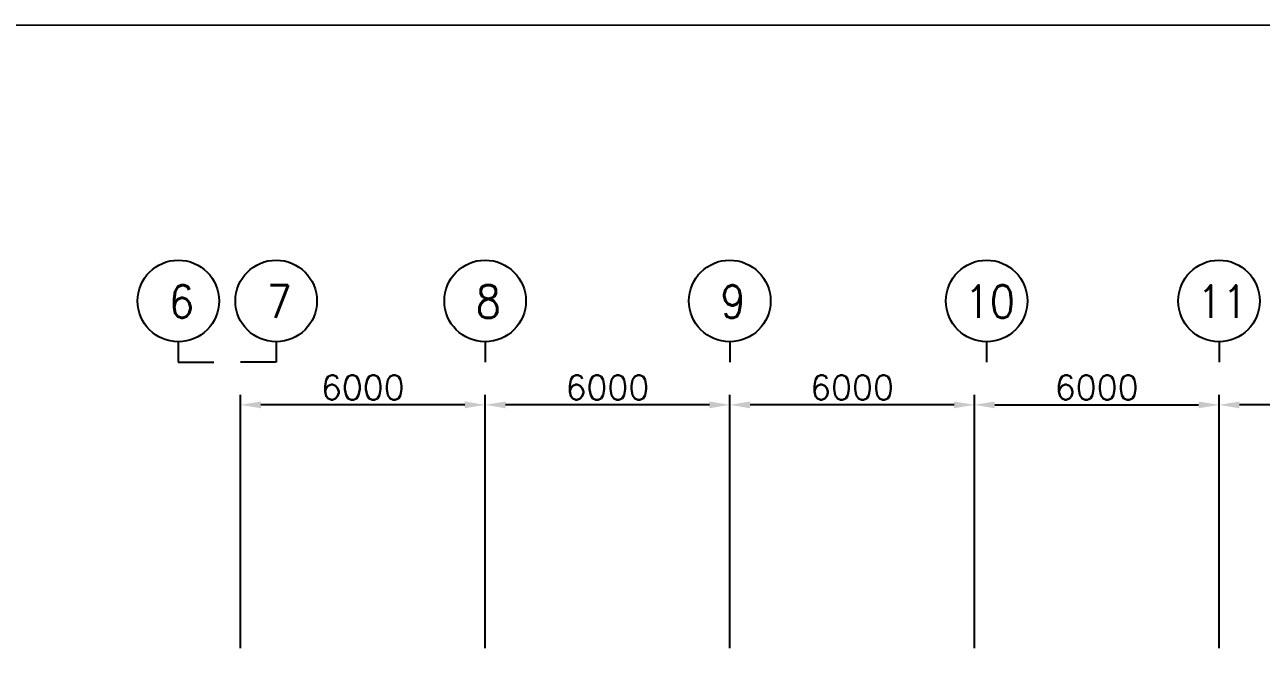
# Model space of a CAD drawing. Extents: x -59767 to 1106559, y -1290 to 1129522.
# Drawn here: x 596748 to 627075, y 469293 to 484710 of the extents above; entities that cross this region are included whole.
import ezdxf
from ezdxf.enums import TextEntityAlignment as Align

# ---------------------------------------------------------------- set-up
doc = ezdxf.new("R2010")
doc.units = 0
doc.layers.get('0').update_dxf_attribs({"linetype": 'CONTINUOUS', "lineweight": 9})
doc.layers.get('Defpoints').update_dxf_attribs({"linetype": 'CONTINUOUS', "lineweight": 9})
for name, color, linetype in [('15', 1, 'CONTINUOUS'), ('7', 7, 'CONTINUOUS'), ('DIM', 7, 'CONTINUOUS')]:
    doc.layers.add(name, color=color, linetype=linetype)
doc.layers.add('TEXT', color=3, linetype='CONTINUOUS', lineweight=9)
doc.layers.add('치수선', color=6, linetype='CONTINUOUS', lineweight=9)
doc.styles.add('ROMANS', font='romans.shx', dxfattribs={"bigfont": 'whgtxt.shx'})
doc.styles.get("Standard").update_dxf_attribs({"font": 'romans.shx', "bigfont": 'whtgtxt.shx'})
doc.dimstyles.new('ISO-25', dxfattribs={"dimscale": 200, "dimtxt": 3, "dimasz": 2.5, "dimexe": 1.25, "dimexo": 0.625, "dimtad": 1, "dimdec": 0, "dimdsep": 46, "dimtxsty": 'Standard', "dimcen": 2.5, "dimadec": 0, "dimazin": 0, "dimtp": 0.1, "dimtm": 0.1, "dimtfac": 0.6, "dimtdec": 0, "dimtmove": 0, "dimatfit": 3, "dimfxl": 1, "dimtvp": 1, "dimtolj": 1, "dimarcsym": 0})

# ---------------------------------------------------------------- blocks, each defined once
blk = doc.blocks.new('BUBBLE')
blk.add_line((0, -600), (0, -900))
blk.add_circle((0, 0), 600)
blk = doc.blocks.new('*D612')
at = {"layer": 'Defpoints', "color": 0}
for p in [(626040, 475386), (626040, 469293), (632040, 469293)]:
    blk.add_point(p, dxfattribs=at)
at = {"layer": '치수선', "color": 0, "lineweight": -2}
for p, q in [((626040, 469418), (626040, 475636)), ((632040, 469418), (632040, 475636)), ((631540, 475386), (626540, 475386))]:
    blk.add_line(p, q, dxfattribs=at)
at = {"layer": '치수선', "color": 0}
for points in [[(626540, 475469), (626540, 475302), (626040, 475386)], [(631540, 475302), (631540, 475469), (632040, 475386)]]:
    blk.add_solid(points, dxfattribs=at)
at = {"layer": '치수선', "color": 0, "insert": (629040, 475811), "char_height": 600, "attachment_point": 5}
blk.add_mtext('\\A1;6000', dxfattribs=at)
blk = doc.blocks.new('*D613')
at = {"layer": 'Defpoints', "color": 0}
for p in [(626040, 475386), (620040, 469293), (626040, 469293)]:
    blk.add_point(p, dxfattribs=at)
at = {"layer": '치수선', "color": 0, "lineweight": -2}
for p, q in [((620040, 469418), (620040, 475636)), ((626040, 469418), (626040, 475636)), ((620540, 475386), (625540, 475386))]:
    blk.add_line(p, q, dxfattribs=at)
at = {"layer": '치수선', "color": 0}
for points in [[(620540, 475469), (620540, 475302), (620040, 475386)], [(625540, 475302), (625540, 475469), (626040, 475386)]]:
    blk.add_solid(points, dxfattribs=at)
at = {"layer": '치수선', "color": 0, "insert": (623040, 475811), "char_height": 600, "attachment_point": 5}
blk.add_mtext('\\A1;6000', dxfattribs=at)
blk = doc.blocks.new('*D614')
at = {"layer": 'Defpoints', "color": 0}
for p in [(614040, 475386), (614040, 469293), (620040, 469293)]:
    blk.add_point(p, dxfattribs=at)
at = {"layer": '치수선', "color": 0, "lineweight": -2}
for p, q in [((614040, 469418), (614040, 475636)), ((620040, 469418), (620040, 475636)), ((619540, 475386), (614540, 475386))]:
    blk.add_line(p, q, dxfattribs=at)
at = {"layer": '치수선', "color": 0}
for points in [[(614540, 475469), (614540, 475302), (614040, 475386)], [(619540, 475302), (619540, 475469), (620040, 475386)]]:
    blk.add_solid(points, dxfattribs=at)
at = {"layer": '치수선', "color": 0, "insert": (617040, 475811), "char_height": 600, "attachment_point": 5}
blk.add_mtext('\\A1;6000', dxfattribs=at)
blk = doc.blocks.new('*D615')
at = {"layer": 'Defpoints', "color": 0}
for p in [(608040, 475386), (608040, 469293), (614040, 469293)]:
    blk.add_point(p, dxfattribs=at)
at = {"layer": '치수선', "color": 0, "lineweight": -2}
for p, q in [((608040, 469418), (608040, 475636)), ((614040, 469418), (614040, 475636)), ((613540, 475386), (608540, 475386))]:
    blk.add_line(p, q, dxfattribs=at)
at = {"layer": '치수선', "color": 0}
for points in [[(608540, 475469), (608540, 475302), (608040, 475386)], [(613540, 475302), (613540, 475469), (614040, 475386)]]:
    blk.add_solid(points, dxfattribs=at)
at = {"layer": '치수선', "color": 0, "insert": (611040, 475811), "char_height": 600, "attachment_point": 5}
blk.add_mtext('\\A1;6000', dxfattribs=at)
blk = doc.blocks.new('*D616')
at = {"layer": 'Defpoints', "color": 0}
for p in [(602040, 475386), (602040, 469293), (608040, 469293)]:
    blk.add_point(p, dxfattribs=at)
at = {"layer": '치수선', "color": 0, "lineweight": -2}
for p, q in [((602040, 469418), (602040, 475636)), ((608040, 469418), (608040, 475636)), ((607540, 475386), (602540, 475386))]:
    blk.add_line(p, q, dxfattribs=at)
at = {"layer": '치수선', "color": 0}
for points in [[(602540, 475469), (602540, 475302), (602040, 475386)], [(607540, 475302), (607540, 475469), (608040, 475386)]]:
    blk.add_solid(points, dxfattribs=at)
at = {"layer": '치수선', "color": 0, "insert": (605040, 475811), "char_height": 600, "attachment_point": 5}
blk.add_mtext('\\A1;6000', dxfattribs=at)

msp = doc.modelspace()

# ---------------------------------------------------------------- linework, layer by layer
at = {"layer": '15'}
msp.add_line((718584.9, 484710.3), (542669.3, 484685.1), dxfattribs=at)
at = {"layer": 'DIM', "linetype": 'Continuous'}
for p, q in [((600515, 476435.6), (601390, 476435.6)), ((602915, 476435.6), (602040, 476435.6))]:
    msp.add_line(p, q, dxfattribs=at)

# ---------------------------------------------------------------- block references
at = {"layer": '7', "color": 7, "xscale": 1.666666666627862, "yscale": 1.666666666627862, "zscale": 1.666666666627862}
for p in [(600515, 477935.6), (602915, 477935.6), (608040, 477935.6), (614040, 477935.6), (620340, 477935.6), (626040, 477935.6)]:
    msp.add_blockref('BUBBLE', p, dxfattribs=at)

# ---------------------------------------------------------------- texts
at = {"layer": 'TEXT', "color": 7, "style": 'ROMANS', "width": 0.9}
for s, p in [('6', (600594.4, 477918.1)), ('7', (602994.4, 477918.1)), ('8', (608119.4, 477918.1)), ('9', (614119.4, 477918.1)), ('10', (620419.4, 477918.1)), ('11', (626119.4, 477918.1))]:
    msp.add_text(s, height=800, dxfattribs=at).set_placement(p, align=Align.MIDDLE)

# ---------------------------------------------------------------- dimensions: what is measured, and where the dimension line sits
at = {"layer": '치수선'}
for base, p1, p2, picture, middle in [((602040, 475385.6), (608040, 469292.8), (602040, 469292.8), '*D616', (605040, 475810.6)), ((608040, 475385.6), (614040, 469292.8), (608040, 469292.8), '*D615', (611040, 475810.6)), ((614040, 475385.6), (620040, 469292.8), (614040, 469292.8), '*D614', (617040, 475810.6)), ((626040, 475385.6), (620040, 469292.8), (626040, 469292.8), '*D613', (623040, 475810.6)), ((626040, 475385.6), (632040, 469292.8), (626040, 469292.8), '*D612', (629040, 475810.6))]:
    dim = msp.add_linear_dim(base=base, p1=p1, p2=p2, dimstyle='ISO-25', dxfattribs=at)
    dim.commit()
    dim.dimension.update_dxf_attribs({"geometry": picture, "text_midpoint": middle})

doc.saveas('drawing.dxf')
